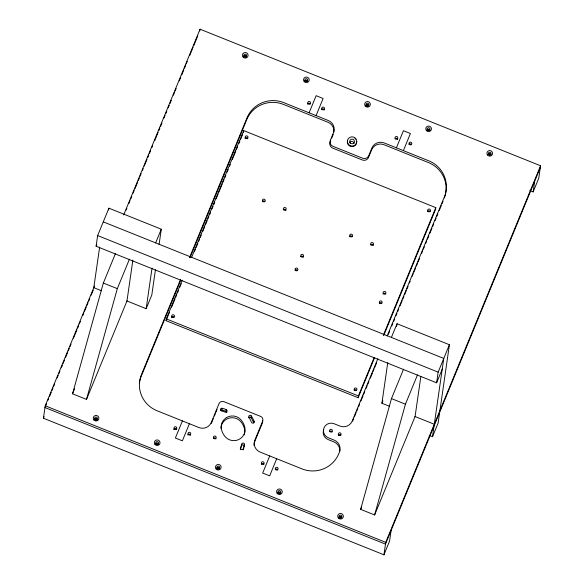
<?xml version="1.0" encoding="UTF-8"?>
<svg xmlns="http://www.w3.org/2000/svg" width="584" height="584" viewBox="0 0 584 584"><rect width="100%" height="100%" fill="white"/><g stroke="black" fill="none" stroke-linecap="round" stroke-linejoin="round"><path stroke-width="0.88" d="M391.105 530.433L389.572 541.105L383.944 554.8L43.435 418.232L45.231 405.785L94.455 286.065M442.241 369.11L436.606 382.805L96.105 246.236L97.645 235.564L108.901 208.174L161.286 229.191L159.082 244.513M99.638 247.112L93.79 287.671L101.397 290.722M108.646 209.977L108.901 208.174M132.86 260.077L126.969 300.979L86.498 399.405L72.533 393.806L103.346 283.043L115.42 253.668M126.743 300.891L146.175 308.68L152.023 268.122M155.439 269.75L151.803 294.993L146.175 308.68M199.801 30.981L200.056 29.2L540.565 165.768L538.769 178.215L533.141 191.91L529.761 190.552M374.454 358.014L358.131 397.719L166.053 320.682L166.309 318.901L182.208 280.218M243.47 132.385L243.725 130.612L435.803 207.648L435.547 209.422L383.783 335.333M220.555 410.428A1.409 1.387 8.2 0 1 221.913 410.048L222.168 408.274A30.602 30.039 8.2 0 1 226.227 409.581A1.409 1.387 8.2 0 1 227.008 411.391A1.409 1.387 8.2 0 1 225.176 412.151A27.776 27.273 8.2 0 0 221.489 410.961A1.409 1.387 8.2 0 1 220.46 409.274A1.409 1.387 8.2 0 1 222.168 408.274M226.84 412.457A1.409 1.387 8.2 0 0 225.971 411.362L226.227 409.581M241.739 444.117A27.776 27.273 8.2 0 1 240.55 447.731L240.294 449.512A27.776 27.273 8.2 0 0 241.484 445.891L241.739 444.117A1.409 1.387 8.2 0 1 243.455 443.11A1.409 1.387 8.2 0 1 244.484 444.796L244.229 446.577A30.602 30.039 8.2 0 1 244.141 446.913M254.069 421.188L253.806 422.969A42.698 41.909 8.2 0 0 251.105 417.743L251.361 415.961A1.409 1.387 8.2 0 0 249.419 415.479A1.409 1.387 8.2 0 0 248.937 417.385A39.873 39.135 8.2 0 1 251.47 422.261A1.409 1.387 8.2 0 0 253.317 423.006A1.409 1.387 8.2 0 0 254.069 421.188A42.698 41.909 8.2 0 0 251.361 415.961M358.131 397.719L358.386 395.937L374.023 357.912M389.513 406.281L381.907 403.23L387.754 362.664M396.631 326.434L397.025 323.733L449.41 344.743L439.927 410.545M383.944 554.8L385.732 542.354L540.565 165.768M420.852 376.519L415.085 416.538L374.621 514.964L360.649 509.358L391.47 398.595L403.544 369.227M436.606 382.805L438.146 372.132L449.41 344.743M429.123 435.336L432.503 436.686L434.036 426.021M439.672 412.326L438.131 422.999L432.503 436.686M533.141 191.91L534.681 181.237M366.694 104.835L365.847 105.938A1.409 1.387 8.2 0 1 368.643 105.923L368.533 105.573M278.604 492.239L277.765 493.334A1.409 1.387 8.2 0 1 279.327 492.137A1.409 1.387 8.2 0 1 280.561 493.684L280.451 492.976M86.498 399.405L117.318 288.642L129.392 259.274M374.621 514.964L405.435 404.201L417.509 374.833M96.105 246.236L96.769 244.623M123.698 214.919L200.056 29.2M46.559 403.712L44.975 407.566L385.476 544.127L540.309 167.542M47.954 400.31L48.618 398.704M49.53 396.485L51.261 392.266M51.954 390.579L52.998 388.046M53.691 386.36L54.735 383.827M57.159 377.921L58.203 375.388M58.896 373.702L59.933 371.168M61.327 367.796L62.364 365.263M63.057 363.577L64.444 360.197M65.488 357.663L67.569 352.605M68.262 350.918L69.306 348.385M70 346.699L71.036 344.166M73.467 338.26L76.935 329.821M77.628 328.128L78.672 325.602M79.366 323.908L80.41 321.382M82.833 315.469L83.877 312.944M84.57 311.25L86.308 307.031M87.001 305.344L88.038 302.811M88.731 301.125L89.775 298.592M91.162 295.219L93.243 290.153M126.202 209.984L126.896 208.298M128.984 203.239L130.02 200.706M130.714 199.02L131.758 196.487M133.145 193.107L134.181 190.581M134.882 188.887L137.656 182.142M138.35 180.456L139.386 177.923M140.08 176.237L141.124 173.703M142.511 170.324L143.204 168.637M144.248 166.104L147.022 159.359M147.715 157.665L148.759 155.14M149.453 153.446L150.489 150.92M151.876 147.54L152.57 145.854M154.658 140.788L158.125 132.349M158.819 130.663L159.863 128.13M160.556 126.443L161.943 123.071M164.024 118.005L165.06 115.471M165.761 113.785L166.798 111.252M168.185 107.879L169.229 105.346M169.922 103.66L171.309 100.287M173.39 95.221L174.433 92.688M175.127 91.002L176.164 88.469M179.288 80.877L180.675 77.497M181.719 74.971L183.799 69.905M184.493 68.219L185.537 65.685M186.23 63.999L187.267 61.466M189.698 55.56L193.165 47.121M193.859 45.435L196.64 38.683M196.823 38.23L197.815 35.814M43.435 418.232L44.099 416.626M72.533 393.806L74.606 388.754M155.658 242.878L161.286 229.191M96.331 418.699L95.805 419.976L94.506 419.451L95.258 418.706M245.01 57.086L245.536 55.809M180.565 279.459L141.452 374.585A28.251 27.733 8.2 0 0 157.089 410.771L198.998 427.576A9.417 9.242 8.2 0 0 211.247 422.517L218.993 403.69A3.767 3.701 8.2 0 1 223.891 401.668L260.559 416.377A3.767 3.701 8.2 0 1 262.647 421.195L254.901 440.029A9.417 9.242 8.2 0 0 260.114 452.089L302.023 468.894A28.251 27.733 8.2 0 0 338.771 453.724L339.406 452.184A9.417 9.242 8.2 0 0 334.194 440.124L328.259 437.744A7.723 7.577 8.2 0 1 323.981 427.853A7.723 7.577 8.2 0 1 334.026 423.707L339.968 426.086A9.417 9.242 8.2 0 0 352.218 421.035L377.841 358.7M189.566 257.573L247.025 117.822A28.251 27.733 8.2 0 1 283.773 102.653L328.296 120.516A9.417 9.242 8.2 0 1 333.508 132.575L330.34 140.277A4.708 4.621 8.2 0 0 332.946 146.307L362.635 158.213A4.708 4.621 8.2 0 0 368.76 155.687L371.928 147.978A9.417 9.242 8.2 0 1 384.177 142.927L428.7 160.782A28.251 27.733 8.2 0 1 444.336 196.961L387.192 335.953M180.653 280.393L141.197 376.366A28.251 27.733 8.2 0 0 139.357 383.367M190.004 257.668L246.762 119.603A28.251 27.733 8.2 0 1 283.517 104.434L328.04 122.29A9.417 9.242 8.2 0 1 333.865 132.02M191.537 257.529L243.725 130.612M166.053 320.682L167.988 315.973M168.294 315.229L169.513 312.257M171.587 307.213L175.047 298.811M175.733 297.125L176.769 294.606M177.463 292.927L178.5 290.401M179.879 287.043L181.266 283.678M194.392 251.748L195.428 249.222M196.122 247.543L197.852 243.338M198.538 241.659L199.575 239.141M200.268 237.462L201.305 234.936M202.684 231.578L204.758 226.534M205.451 224.855L207.174 220.664M207.86 218.985L208.897 216.474M209.583 214.795L210.62 212.284M211.999 208.926L213.036 206.415M213.722 204.736L214.759 202.217M216.138 198.867L218.204 193.837M218.891 192.158L222.336 183.778M223.03 182.099L224.066 179.58M224.752 177.908L225.789 175.39M227.169 172.039L228.198 169.521M229.578 166.17L230.271 164.491M232.337 159.461L235.783 151.073M236.476 149.402L237.506 146.883M238.885 143.533L239.878 141.116M240.542 139.51L241.535 137.094M241.856 136.313L242.499 134.743M157.446 443.212L156.921 444.49L155.621 443.964L156.373 443.212M306.651 80.322L306.125 81.599L304.826 81.074M182.412 420.925L175.375 438.044L182.354 440.84L189.398 423.728M309.089 112.807L316.127 95.688L323.113 98.492L316.075 115.61M211.328 423.48L213.35 418.567M214.357 416.115L215.365 413.654M216.043 412.019L217.051 409.559M330.719 140.51L330.084 142.058A4.708 4.621 8.2 0 0 332.69 148.088L362.379 159.994A4.708 4.621 8.2 0 0 368.504 157.461L371.672 149.76A9.417 9.242 8.2 0 1 383.922 144.701L428.444 162.564A28.251 27.733 8.2 0 1 445.453 194.421M331.668 138.204L333.252 134.349M218.562 467.726L218.044 468.996L216.737 468.477M367.767 104.835L367.241 106.105L365.942 105.587M269.72 455.943L262.683 473.055L269.669 475.858L276.707 458.739M396.397 147.825L403.434 130.707L410.421 133.51L403.383 150.628M279.685 492.232L279.159 493.509L277.853 492.991M428.882 129.341L428.357 130.619L427.057 130.101A1.409 1.387 8.2 0 1 429.758 130.436L429.649 130.086M383.345 335.231L435.803 207.648M352.648 421.122L353.692 418.597M354.386 416.91L356.116 412.698M356.809 411.019L357.846 408.486M358.539 406.807L359.576 404.281M360.963 400.909L363.044 395.857M363.737 394.171L364.774 391.645M366.161 388.272L367.197 385.747M367.891 384.06L368.927 381.534M370.314 378.162L372.395 373.11M373.088 371.424L374.125 368.898M374.819 367.212L376.549 363M388.324 334.362L389.711 330.989M391.784 325.938L392.828 323.412M393.521 321.726L394.558 319.2M395.945 315.827L396.981 313.301M397.675 311.615L398.711 309.089M400.098 305.724L402.179 300.665M402.872 298.986L403.909 296.453M404.602 294.774L406.333 290.562M407.026 288.876L408.063 286.35M409.45 282.977L410.143 281.291M412.224 276.239L413.26 273.714M413.954 272.027L415.684 267.815M416.377 266.129L417.414 263.603M418.108 261.917L419.494 258.551M421.575 253.493L422.612 250.967M423.305 249.28L424.342 246.755M425.729 243.389L426.765 240.863M427.459 239.177L428.846 235.805M429.882 233.279L431.963 228.227M432.656 226.541L433.693 224.015M435.08 220.642L436.117 218.117M436.81 216.43L437.847 213.905M439.234 210.532L441.314 205.48M442.008 203.794L443.044 201.268M391.389 337.428L397.025 323.733M381.907 403.23L382.9 400.814M340.8 516.745L340.275 518.023L338.968 517.504L339.72 516.752M489.472 155.132L489.998 153.855M360.649 509.358L361.686 506.839M427.233 129.787L427.809 129.349M244.462 55.816L243.886 56.246A1.409 1.387 8.2 0 1 246.404 56.896L246.302 56.553M305.578 80.322L305.001 80.76A1.409 1.387 8.2 0 1 307.52 81.41L307.418 81.066M488.925 153.862L488.173 154.607A1.409 1.387 8.2 0 1 490.874 154.942L490.764 154.599M217.489 467.726L216.919 468.164A1.409 1.387 8.2 0 1 219.438 468.813M103.273 221.869L443.774 358.437L434.292 424.239L414.859 416.443M97.645 235.564L438.146 372.132M103.346 283.043L117.318 288.642M391.47 398.595L405.435 404.201M166.309 318.901L358.386 395.937M45.231 405.785L385.732 542.354M97.097 419.443L97.2 420.151A1.409 1.387 8.2 0 0 94.498 419.451M155.614 443.964A1.409 1.387 8.2 0 1 158.322 444.3M338.961 517.497A1.409 1.387 8.2 0 1 341.669 517.833M349.575 142.89A2.351 2.314 8.2 0 1 353.612 142.35L353.787 142.606A2.351 2.314 8.2 0 1 354.087 143.452M173.74 429.685A1.409 1.387 8.2 0 1 176.543 429.671M187.8 434.934A1.409 1.387 8.2 0 1 190.508 435.277M275.29 469.638A1.409 1.387 8.2 0 1 277.721 469.945M240.55 447.731A1.409 1.387 8.2 0 0 241.331 449.541A1.409 1.387 8.2 0 0 243.17 448.782A30.602 30.039 8.2 0 0 244.484 444.796M395.039 138.802A1.409 1.387 8.2 0 1 397.565 139.459M409.012 144.409A1.409 1.387 8.2 0 1 411.435 144.708M307.549 104.105A1.409 1.387 8.2 0 1 310.162 104.091M321.704 109.39A1.409 1.387 8.2 0 1 324.229 110.04M445.234 195.304A28.251 27.733 8.2 0 1 444.417 197.896M261.325 464.039A1.409 1.387 8.2 0 1 263.851 464.689M243.849 447.928A30.602 30.039 8.2 0 1 243.528 448.921M243.294 449.585A30.602 30.039 8.2 0 1 243.17 449.906M221.913 410.048A30.602 30.039 8.2 0 1 225.971 411.362M213.408 438.336A1.409 1.387 8.2 0 1 215.934 438.993M253.967 445.351A9.417 9.242 8.2 0 1 254.646 441.803L262.391 422.977A3.767 3.701 8.2 0 0 262.523 420.604M339.764 451.629A9.417 9.242 8.2 0 0 333.938 441.906L328.004 439.518A7.723 7.577 8.2 0 1 323.726 429.634M356.678 141.364A4.708 4.621 8.2 0 1 351.444 146.577A4.708 4.621 8.2 0 1 347.648 140.24M354.846 138.306A4.708 4.621 8.2 0 1 355.722 139.16M248.66 417.772A1.409 1.387 8.2 0 1 251.105 417.743M241.484 445.891A1.409 1.387 8.2 0 1 243.199 444.891A1.409 1.387 8.2 0 1 244.229 446.577M244.251 434.868A11.3 11.096 8.2 0 0 243.915 427.05A13.271 13.03 8.2 0 0 241.893 423.144A11.3 11.096 8.2 0 0 220.927 428.24M338.479 434.919A1.409 1.387 8.2 0 1 340.815 435.627M329.683 431.481A1.409 1.387 8.2 0 1 332.062 432.036M300.738 256.668A1.409 1.387 8.2 0 1 303.264 257.318M295.11 270.363A1.409 1.387 8.2 0 1 297.541 270.662M370.694 244.842A1.409 1.387 8.2 0 1 373.22 245.492M171.477 317.375A1.409 1.387 8.2 0 1 174.09 317.36M354.138 390.243A1.409 1.387 8.2 0 1 356.561 390.55M427.678 211.364A1.409 1.387 8.2 0 1 430.109 211.671M283.386 209.824A1.409 1.387 8.2 0 1 285.912 210.474M262.428 201.422A1.409 1.387 8.2 0 1 264.859 201.721M349.56 236.754A1.409 1.387 8.2 0 1 352.167 236.739M245.024 138.496A1.409 1.387 8.2 0 1 247.733 138.831M379.337 303.213A1.409 1.387 8.2 0 1 381.768 303.519M382.951 294.066A1.409 1.387 8.2 0 1 385.557 294.051M226.643 417.502L224.336 419.29A11.3 11.096 8.2 0 0 221.613 430.05A18.849 18.498 8.2 0 0 224.884 436.358A11.3 11.096 8.2 0 0 244.17 425.269A13.271 13.03 8.2 0 0 242.148 421.363A11.3 11.096 8.2 0 0 226.643 417.502M350.444 143.095A2.351 2.314 8.2 0 0 354.371 142.043A2.351 2.314 8.2 0 0 351.458 139.226A2.351 2.314 8.2 0 0 350.444 143.095M348.385 144.285A4.708 4.621 8.2 0 0 356.459 143.204A4.708 4.621 8.2 0 0 351.429 136.875A4.708 4.621 8.2 0 0 348.385 144.285M305.228 80.935A1.409 1.387 8.2 0 0 307.651 80.614A1.409 1.387 8.2 0 0 306.147 78.709A1.409 1.387 8.2 0 0 305.228 80.935M304.154 81.519A2.825 2.774 8.2 0 0 309.002 80.869A2.825 2.774 8.2 0 0 305.987 77.066A2.825 2.774 8.2 0 0 304.154 81.519M278.261 492.845A1.409 1.387 8.2 0 0 280.685 492.524A1.409 1.387 8.2 0 0 279.174 490.626A1.409 1.387 8.2 0 0 278.261 492.845M244.112 56.422A1.409 1.387 8.2 0 0 246.536 56.1A1.409 1.387 8.2 0 0 245.032 54.195A1.409 1.387 8.2 0 0 244.112 56.422M156.03 443.825A1.409 1.387 8.2 0 0 158.454 443.504A1.409 1.387 8.2 0 0 156.943 441.599A1.409 1.387 8.2 0 0 156.03 443.825M366.351 105.448A1.409 1.387 8.2 0 0 368.767 105.12A1.409 1.387 8.2 0 0 367.263 103.222A1.409 1.387 8.2 0 0 366.351 105.448M365.27 106.025A2.825 2.774 8.2 0 0 370.117 105.383A2.825 2.774 8.2 0 0 367.102 101.579A2.825 2.774 8.2 0 0 365.27 106.025M94.915 419.312A1.409 1.387 8.2 0 0 97.338 418.991A1.409 1.387 8.2 0 0 95.827 417.086A1.409 1.387 8.2 0 0 94.915 419.312M93.842 419.896A2.825 2.774 8.2 0 0 98.681 419.246A2.825 2.774 8.2 0 0 95.666 415.45A2.825 2.774 8.2 0 0 93.842 419.896M217.146 468.339A1.409 1.387 8.2 0 0 219.569 468.01A1.409 1.387 8.2 0 0 218.058 466.112A1.409 1.387 8.2 0 0 217.146 468.339M427.466 129.955A1.409 1.387 8.2 0 0 429.882 129.633A1.409 1.387 8.2 0 0 428.379 127.735A1.409 1.387 8.2 0 0 427.466 129.955M339.377 517.358A1.409 1.387 8.2 0 0 341.801 517.037A1.409 1.387 8.2 0 0 340.289 515.139A1.409 1.387 8.2 0 0 339.377 517.358M154.957 444.409A2.825 2.774 8.2 0 0 159.797 443.76A2.825 2.774 8.2 0 0 156.782 439.956A2.825 2.774 8.2 0 0 154.957 444.409M174.287 428.933A1.409 1.387 8.2 0 0 176.711 428.605A1.409 1.387 8.2 0 0 175.2 426.707A1.409 1.387 8.2 0 0 174.287 428.933M188.26 434.532A1.409 1.387 8.2 0 0 190.676 434.211A1.409 1.387 8.2 0 0 189.172 432.313A1.409 1.387 8.2 0 0 188.26 434.532M275.568 469.551A1.409 1.387 8.2 0 0 277.984 469.229A1.409 1.387 8.2 0 0 276.48 467.324A1.409 1.387 8.2 0 0 275.568 469.551M395.317 138.715A1.409 1.387 8.2 0 0 397.733 138.393A1.409 1.387 8.2 0 0 396.229 136.495A1.409 1.387 8.2 0 0 395.317 138.715M409.282 144.321A1.409 1.387 8.2 0 0 411.705 143.993A1.409 1.387 8.2 0 0 410.194 142.095A1.409 1.387 8.2 0 0 409.282 144.321M308.002 103.697A1.409 1.387 8.2 0 0 310.425 103.375A1.409 1.387 8.2 0 0 308.921 101.477A1.409 1.387 8.2 0 0 308.002 103.697M321.974 109.303A1.409 1.387 8.2 0 0 324.397 108.974A1.409 1.387 8.2 0 0 322.886 107.076A1.409 1.387 8.2 0 0 321.974 109.303M261.596 463.944A1.409 1.387 8.2 0 0 264.019 463.623A1.409 1.387 8.2 0 0 262.508 461.725A1.409 1.387 8.2 0 0 261.596 463.944M213.678 438.248A1.409 1.387 8.2 0 0 216.102 437.927A1.409 1.387 8.2 0 0 214.598 436.029A1.409 1.387 8.2 0 0 213.678 438.248M243.039 57.006A2.825 2.774 8.2 0 0 247.886 56.356A2.825 2.774 8.2 0 0 244.871 52.56A2.825 2.774 8.2 0 0 243.039 57.006M216.073 468.916A2.825 2.774 8.2 0 0 220.913 468.273A2.825 2.774 8.2 0 0 217.898 464.47A2.825 2.774 8.2 0 0 216.073 468.916M277.188 493.429A2.825 2.774 8.2 0 0 282.036 492.786A2.825 2.774 8.2 0 0 279.021 488.983A2.825 2.774 8.2 0 0 277.188 493.429M426.393 130.539A2.825 2.774 8.2 0 0 431.233 129.896A2.825 2.774 8.2 0 0 428.218 126.093A2.825 2.774 8.2 0 0 426.393 130.539M488.582 154.468A1.409 1.387 8.2 0 0 490.998 154.147A1.409 1.387 8.2 0 0 489.494 152.249A1.409 1.387 8.2 0 0 488.582 154.468M487.509 155.052A2.825 2.774 8.2 0 0 492.349 154.402A2.825 2.774 8.2 0 0 489.334 150.606A2.825 2.774 8.2 0 0 487.509 155.052M338.304 517.942A2.825 2.774 8.2 0 0 343.151 517.293A2.825 2.774 8.2 0 0 340.136 513.497A2.825 2.774 8.2 0 0 338.304 517.942M338.669 435.102A1.409 1.387 8.2 0 0 341.049 434.569A1.409 1.387 8.2 0 0 339.377 432.802A1.409 1.387 8.2 0 0 338.669 435.102M330.004 431.664A1.409 1.387 8.2 0 0 332.347 430.977A1.409 1.387 8.2 0 0 330.559 429.328A1.409 1.387 8.2 0 0 330.004 431.664M301.016 256.573A1.409 1.387 8.2 0 0 303.432 256.252A1.409 1.387 8.2 0 0 301.928 254.354A1.409 1.387 8.2 0 0 301.016 256.573M295.38 270.268A1.409 1.387 8.2 0 0 297.803 269.947A1.409 1.387 8.2 0 0 296.3 268.049A1.409 1.387 8.2 0 0 295.38 270.268M370.964 244.754A1.409 1.387 8.2 0 0 373.388 244.426A1.409 1.387 8.2 0 0 371.877 242.528A1.409 1.387 8.2 0 0 370.964 244.754M354.408 390.156A1.409 1.387 8.2 0 0 356.831 389.827A1.409 1.387 8.2 0 0 355.32 387.929A1.409 1.387 8.2 0 0 354.408 390.156M171.937 316.966A1.409 1.387 8.2 0 0 174.353 316.645A1.409 1.387 8.2 0 0 172.849 314.747A1.409 1.387 8.2 0 0 171.937 316.966M427.955 211.277A1.409 1.387 8.2 0 0 430.379 210.955A1.409 1.387 8.2 0 0 428.868 209.05A1.409 1.387 8.2 0 0 427.955 211.277M350.013 236.345A1.409 1.387 8.2 0 0 352.437 236.024A1.409 1.387 8.2 0 0 350.926 234.126A1.409 1.387 8.2 0 0 350.013 236.345M283.656 209.736A1.409 1.387 8.2 0 0 286.08 209.408A1.409 1.387 8.2 0 0 284.569 207.51A1.409 1.387 8.2 0 0 283.656 209.736M262.705 201.334A1.409 1.387 8.2 0 0 265.121 201.006A1.409 1.387 8.2 0 0 263.618 199.107A1.409 1.387 8.2 0 0 262.705 201.334M245.477 138.094A1.409 1.387 8.2 0 0 247.901 137.766A1.409 1.387 8.2 0 0 246.39 135.868A1.409 1.387 8.2 0 0 245.477 138.094M383.403 293.657A1.409 1.387 8.2 0 0 385.827 293.336A1.409 1.387 8.2 0 0 384.316 291.438A1.409 1.387 8.2 0 0 383.403 293.657M379.615 303.125A1.409 1.387 8.2 0 0 382.038 302.804A1.409 1.387 8.2 0 0 380.527 300.906A1.409 1.387 8.2 0 0 379.615 303.125"/></g></svg>
